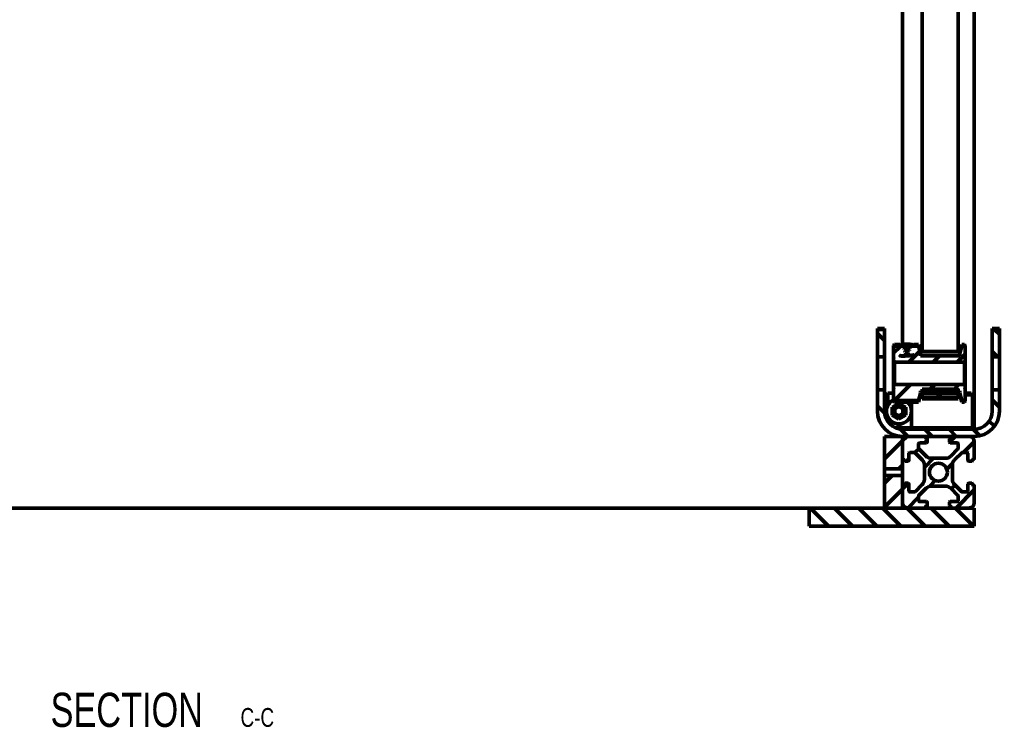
# Model space of a CAD drawing. Header units: millimetres. Extents: x -1615 to 4166, y 5 to 3174.
# Drawn here: x 1530.4 to 1712.5, y 1857 to 1988.6 of the extents above; entities that cross this region are included whole.
import ezdxf

# ---------------------------------------------------------------- set-up
doc = ezdxf.new("R2010")
doc.units = ezdxf.units.MM
doc.header["$LTSCALE"] = 0.25
doc.layers.get('0').update_dxf_attribs({"lineweight": 50})
doc.layers.add('Net dam', color=7, linetype='Continuous', lineweight=50)
doc.styles.add('SLDTEXTSTYLE1', font='TXT', dxfattribs={"width": 0.75})
pattern_1 = [(45, (1194.741, 1787.6924), (-2.245064, 2.245064), [])]
pattern_2 = [(135, (1194.741, 1787.6924), (-2.245064, -2.245064), [])]

# ---------------------------------------------------------------- blocks, each defined once
blk = doc.blocks.new('SW_NOTE_12')
at = {"color": 0, "linetype": 'Continuous', "lineweight": 0, "attachment_point": 2, "style": 'SLDTEXTSTYLE1'}
for s, insert, char_height in [('SECTION', (17.36, 8.19), 6.35), ('C-C', (41.61, 5.35), 3.5)]:
    blk.add_mtext(s, dxfattribs=dict(at, insert=insert, char_height=char_height))

msp = doc.modelspace()

# ---------------------------------------------------------------- hatches: boundary and pattern name
at = {"layer": 'Net dam'}
h = msp.add_hatch(dxfattribs=at)
h.set_pattern_fill('ANSI31', color=256, angle=90, style=0)
h.set_pattern_definition(pattern_2)
h.paths.add_polyline_path([(1689.798, 1925.896), (1691.131, 1925.896), (1691.131, 1930.983), (1689.798, 1930.983)], flags=0)
h = msp.add_hatch(dxfattribs=at)
h.set_pattern_fill('ANSI31', color=256, angle=90, style=0)
h.set_pattern_definition(pattern_2)
h.paths.add_polyline_path([(1712.465, 1930.983), (1711.131, 1930.983), (1711.131, 1925.896), (1712.465, 1925.896)], flags=0)
h = msp.add_hatch(dxfattribs=at)
h.set_pattern_fill('ANSI31', color=256, style=0)
h.set_pattern_definition(pattern_1)
edge = h.paths.add_edge_path(flags=0)
edge.add_line((1697.798, 1926.078), (1697.798, 1926.503))
edge.add_spline(control_points=[(1697.798, 1926.503), (1697.686, 1926.964), (1697.57, 1927.425), (1697.453, 1927.885)], knot_values=[0.0280909, 0.0280909, 0.0280909, 0.0280909, 0.0302089, 0.0302089, 0.0302089, 0.0302089], weights=[1, 1, 1, 1], degree=3, periodic=0)
edge.add_line((1697.453, 1927.885), (1696.133, 1927.885))
edge.add_spline(control_points=[(1696.133, 1927.885), (1696.064, 1927.846), (1695.993, 1927.81), (1695.92, 1927.778), (1695.77, 1927.711), (1695.611, 1927.659), (1695.448, 1927.64), (1695.297, 1927.622), (1695.141, 1927.633), (1694.994, 1927.668), (1694.901, 1927.69), (1694.809, 1927.72), (1694.721, 1927.757), (1694.633, 1927.794), (1694.547, 1927.838), (1694.464, 1927.885)], knot_values=[0.0000088, 0.0000088, 0.0000088, 0.0000088, 0.0003662, 0.0003662, 0.0003662, 0.0011103, 0.0011103, 0.0011103, 0.0017998, 0.0017998, 0.0017998, 0.0022292, 0.0022292, 0.0022292, 0.0026599, 0.0026599, 0.0026599, 0.0026599], weights=[1, 1, 1, 1, 1, 1, 1, 1, 1, 1, 1, 1, 1, 1, 1, 1], degree=3, periodic=0)
edge.add_line((1694.464, 1927.885), (1692.965, 1927.885))
edge.add_spline(control_points=[(1692.965, 1927.885), (1692.909, 1927.826), (1692.854, 1927.768), (1692.798, 1927.709)], knot_values=[0.0193817, 0.0193817, 0.0193817, 0.0193817, 0.0197451, 0.0197451, 0.0197451, 0.0197451], weights=[1, 1, 1, 1], degree=3, periodic=0)
edge.add_line((1692.798, 1927.709), (1692.798, 1925.705))
edge.add_line((1692.798, 1925.705), (1692.865, 1925.705))
edge.add_line((1692.865, 1925.705), (1692.865, 1925.628))
edge.add_line((1692.865, 1925.628), (1692.798, 1925.628))
edge.add_line((1692.798, 1925.628), (1692.798, 1925.11))
edge.add_spline(control_points=[(1692.798, 1925.11), (1692.828, 1925.073), (1692.858, 1925.035), (1692.888, 1924.998), (1692.914, 1924.965), (1692.939, 1924.933), (1692.965, 1924.9)], knot_values=[0.0105891, 0.0105891, 0.0105891, 0.0105891, 0.0108041, 0.0108041, 0.0108041, 0.0109898, 0.0109898, 0.0109898, 0.0109898], weights=[1, 1, 1, 1, 1, 1, 1], degree=3, periodic=0)
edge.add_line((1692.965, 1924.9), (1705.965, 1924.9))
edge.add_spline(control_points=[(1705.965, 1924.9), (1705.981, 1924.921), (1705.997, 1924.942), (1706.014, 1924.963), (1706.053, 1925.012), (1706.092, 1925.061), (1706.131, 1925.11)], knot_values=[0.0180029, 0.0180029, 0.0180029, 0.0180029, 0.0181209, 0.0181209, 0.0181209, 0.0184012, 0.0184012, 0.0184012, 0.0184012], weights=[1, 1, 1, 1, 1, 1, 1], degree=3, periodic=0)
edge.add_line((1706.131, 1925.11), (1706.131, 1925.628))
edge.add_line((1706.131, 1925.628), (1706.065, 1925.628))
edge.add_line((1706.065, 1925.628), (1706.065, 1925.705))
edge.add_line((1706.065, 1925.705), (1706.131, 1925.705))
edge.add_line((1706.131, 1925.705), (1706.131, 1927.709))
edge.add_spline(control_points=[(1706.131, 1927.709), (1706.076, 1927.768), (1706.02, 1927.826), (1705.965, 1927.885)], knot_values=[0.0379316, 0.0379316, 0.0379316, 0.0379316, 0.0382906, 0.0382906, 0.0382906, 0.0382906], weights=[1, 1, 1, 1], degree=3, periodic=0)
edge.add_line((1705.965, 1927.885), (1705.477, 1927.885))
edge.add_spline(control_points=[(1705.477, 1927.885), (1705.36, 1927.425), (1705.244, 1926.964), (1705.131, 1926.503)], knot_values=[0.0143061, 0.0143061, 0.0143061, 0.0143061, 0.0164419, 0.0164419, 0.0164419, 0.0164419], weights=[1, 1, 1, 1], degree=3, periodic=0)
edge.add_line((1705.131, 1926.503), (1705.131, 1926.078))
edge.add_line((1705.131, 1926.078), (1697.798, 1926.078))
h = msp.add_hatch(dxfattribs=at)
h.set_pattern_fill('ANSI31', color=256, style=0)
h.set_pattern_definition(pattern_1)
edge = h.paths.add_edge_path(flags=0)
edge.add_line((1692.965, 1917.752), (1697.453, 1917.752))
edge.add_spline(control_points=[(1697.453, 1917.752), (1697.57, 1918.212), (1697.686, 1918.673), (1697.798, 1919.134)], knot_values=[0.014805, 0.014805, 0.014805, 0.014805, 0.0169408, 0.0169408, 0.0169408, 0.0169408], weights=[1, 1, 1, 1], degree=3, periodic=0)
edge.add_line((1697.798, 1919.134), (1697.798, 1919.118))
edge.add_line((1697.798, 1919.118), (1705.131, 1919.118))
edge.add_line((1705.131, 1919.118), (1705.131, 1919.134))
edge.add_spline(control_points=[(1705.131, 1919.134), (1705.244, 1918.673), (1705.36, 1918.212), (1705.477, 1917.752)], knot_values=[0.0275935, 0.0275935, 0.0275935, 0.0275935, 0.0297122, 0.0297122, 0.0297122, 0.0297122], weights=[1, 1, 1, 1], degree=3, periodic=0)
edge.add_line((1705.477, 1917.752), (1705.965, 1917.752))
edge.add_spline(control_points=[(1705.965, 1917.752), (1706.02, 1917.811), (1706.076, 1917.869), (1706.131, 1917.928)], knot_values=[0.0193817, 0.0193817, 0.0193817, 0.0193817, 0.0197451, 0.0197451, 0.0197451, 0.0197451], weights=[1, 1, 1, 1], degree=3, periodic=0)
edge.add_line((1706.131, 1917.928), (1706.131, 1919.932))
edge.add_line((1706.131, 1919.932), (1706.065, 1919.932))
edge.add_line((1706.065, 1919.932), (1706.065, 1920.009))
edge.add_line((1706.065, 1920.009), (1706.131, 1920.009))
edge.add_line((1706.131, 1920.009), (1706.131, 1920.527))
edge.add_spline(control_points=[(1706.131, 1920.527), (1706.101, 1920.564), (1706.071, 1920.602), (1706.042, 1920.639), (1706.016, 1920.672), (1705.99, 1920.704), (1705.965, 1920.737)], knot_values=[0.0105891, 0.0105891, 0.0105891, 0.0105891, 0.0108041, 0.0108041, 0.0108041, 0.0109898, 0.0109898, 0.0109898, 0.0109898], weights=[1, 1, 1, 1, 1, 1, 1], degree=3, periodic=0)
edge.add_line((1705.965, 1920.737), (1692.965, 1920.737))
edge.add_spline(control_points=[(1692.965, 1920.737), (1692.949, 1920.716), (1692.932, 1920.695), (1692.916, 1920.674), (1692.877, 1920.625), (1692.838, 1920.576), (1692.798, 1920.527)], knot_values=[0.0180029, 0.0180029, 0.0180029, 0.0180029, 0.0181209, 0.0181209, 0.0181209, 0.0184012, 0.0184012, 0.0184012, 0.0184012], weights=[1, 1, 1, 1, 1, 1, 1], degree=3, periodic=0)
edge.add_line((1692.798, 1920.527), (1692.798, 1920.009))
edge.add_line((1692.798, 1920.009), (1692.865, 1920.009))
edge.add_line((1692.865, 1920.009), (1692.865, 1919.932))
edge.add_line((1692.865, 1919.932), (1692.798, 1919.932))
edge.add_line((1692.798, 1919.932), (1692.798, 1917.928))
edge.add_spline(control_points=[(1692.798, 1917.928), (1692.854, 1917.869), (1692.909, 1917.811), (1692.965, 1917.752)], knot_values=[0.0379316, 0.0379316, 0.0379316, 0.0379316, 0.0382906, 0.0382906, 0.0382906, 0.0382906], weights=[1, 1, 1, 1], degree=3, periodic=0)
h.paths.add_polyline_path([(1697.798, 1919.576), (1705.131, 1919.576), (1705.131, 1919.234), (1697.798, 1919.234)], flags=0)
h = msp.add_hatch(dxfattribs=at)
h.set_pattern_fill('ANSI31', color=256, angle=90, style=0)
h.set_pattern_definition(pattern_2)
edge = h.paths.add_edge_path(flags=0)
edge.add_line((1712.465, 1919.741), (1711.131, 1919.741))
edge.add_line((1711.131, 1919.741), (1711.131, 1915.768))
edge.add_arc((1707.798, 1915.768), 3.333, 270, 360, ccw=False)
edge.add_line((1707.798, 1912.435), (1694.465, 1912.435))
edge.add_arc((1694.465, 1915.768), 3.333, 180, 270, ccw=False)
edge.add_line((1691.131, 1915.768), (1691.131, 1919.741))
edge.add_line((1691.131, 1919.741), (1689.798, 1919.741))
edge.add_line((1689.798, 1919.741), (1689.798, 1915.768))
edge.add_arc((1694.465, 1915.768), 4.667, 180, 270)
edge.add_line((1694.465, 1911.102), (1707.798, 1911.102))
edge.add_arc((1707.798, 1915.768), 4.667, 270, 360)
edge.add_line((1712.465, 1915.768), (1712.465, 1919.741))
h = msp.add_hatch(dxfattribs=at)
h.set_pattern_fill('ANSI31', color=256, angle=90, style=0)
h.set_pattern_definition(pattern_2)
h.paths.add_polyline_path([(1704.798, 1918.38), (1704.798, 1919.846), (1698.131, 1919.846), (1698.131, 1918.38)], flags=0)
h = msp.add_hatch(dxfattribs=at)
h.set_pattern_fill('ANSI31', color=256, style=0)
h.set_pattern_definition(pattern_1)
h.paths.add_polyline_path([(1694.465, 1911.102), (1691.131, 1911.102), (1691.131, 1905.046), (1694.465, 1905.046)], flags=0)
h = msp.add_hatch(dxfattribs=at)
h.set_pattern_fill('ANSI31', color=256, style=0)
h.set_pattern_definition(pattern_1)
edge = h.paths.add_edge_path(flags=0)
edge.add_arc((1705.56, 1900.902), 0.133, 225, 270, ccw=False)
edge.add_line((1705.466, 1900.807), (1704.122, 1902.152))
edge.add_arc((1705.065, 1903.094), 1.333, 180, 225, ccw=False)
edge.add_line((1703.731, 1903.094), (1703.731, 1905.776))
edge.add_arc((1705.065, 1905.776), 1.333, 135, 180, ccw=False)
edge.add_line((1704.122, 1906.718), (1705.466, 1908.063))
edge.add_arc((1705.56, 1907.968), 0.133, 90, 135, ccw=False)
edge.add_line((1705.56, 1908.102), (1706.465, 1908.102))
edge.add_arc((1706.465, 1907.968), 0.133, 0, 90, ccw=False)
edge.add_line((1706.598, 1907.968), (1706.598, 1906.635))
edge.add_arc((1706.731, 1906.635), 0.133, 180, 270)
edge.add_line((1706.731, 1906.502), (1707.331, 1906.502))
edge.add_arc((1707.331, 1906.635), 0.133, 270, 360)
edge.add_line((1707.465, 1906.635), (1707.465, 1906.702))
edge.add_arc((1707.598, 1906.702), 0.133, 90, 180, ccw=False)
edge.add_line((1707.598, 1906.835), (1707.665, 1906.835))
edge.add_arc((1707.665, 1906.968), 0.133, 270, 360)
edge.add_line((1707.798, 1906.968), (1707.798, 1910.102))
edge.add_arc((1706.798, 1910.102), 1, 0, 90)
edge.add_line((1706.798, 1911.102), (1703.665, 1911.102))
edge.add_arc((1703.665, 1910.968), 0.133, 90, 180)
edge.add_line((1703.531, 1910.968), (1703.531, 1910.902))
edge.add_arc((1703.398, 1910.902), 0.133, 270, 360, ccw=False)
edge.add_line((1703.398, 1910.768), (1703.331, 1910.768))
edge.add_arc((1703.331, 1910.635), 0.133, 90, 180)
edge.add_line((1703.198, 1910.635), (1703.198, 1910.035))
edge.add_arc((1703.331, 1910.035), 0.133, 180, 270)
edge.add_line((1703.331, 1909.902), (1704.665, 1909.902))
edge.add_arc((1704.665, 1909.768), 0.133, 0, 90, ccw=False)
edge.add_line((1704.798, 1909.768), (1704.798, 1908.864))
edge.add_arc((1704.665, 1908.864), 0.133, 315, 360, ccw=False)
edge.add_line((1704.759, 1908.77), (1703.415, 1907.426))
edge.add_arc((1702.472, 1908.368), 1.333, 270, 315, ccw=False)
edge.add_line((1702.472, 1907.035), (1699.791, 1907.035))
edge.add_arc((1699.791, 1908.368), 1.333, 225, 270, ccw=False)
edge.add_line((1698.848, 1907.426), (1697.504, 1908.77))
edge.add_arc((1697.598, 1908.864), 0.133, 180, 225, ccw=False)
edge.add_line((1697.465, 1908.864), (1697.465, 1909.768))
edge.add_arc((1697.598, 1909.768), 0.133, 90, 180, ccw=False)
edge.add_line((1697.598, 1909.902), (1698.931, 1909.902))
edge.add_arc((1698.931, 1910.035), 0.133, 270, 360)
edge.add_line((1699.065, 1910.035), (1699.065, 1910.635))
edge.add_arc((1698.931, 1910.635), 0.133, 360, 450)
edge.add_line((1698.931, 1910.768), (1698.865, 1910.768))
edge.add_arc((1698.865, 1910.902), 0.133, 180, 270, ccw=False)
edge.add_line((1698.731, 1910.902), (1698.731, 1910.968))
edge.add_arc((1698.598, 1910.968), 0.133, 360, 450)
edge.add_line((1698.598, 1911.102), (1695.465, 1911.102))
edge.add_arc((1695.465, 1910.102), 1, 90, 180)
edge.add_line((1694.465, 1910.102), (1694.465, 1906.968))
edge.add_arc((1694.598, 1906.968), 0.133, 180, 270)
edge.add_line((1694.598, 1906.835), (1694.665, 1906.835))
edge.add_arc((1694.665, 1906.702), 0.133, 0, 90, ccw=False)
edge.add_line((1694.798, 1906.702), (1694.798, 1906.635))
edge.add_arc((1694.931, 1906.635), 0.133, 180, 270)
edge.add_line((1694.931, 1906.502), (1695.531, 1906.502))
edge.add_arc((1695.531, 1906.635), 0.133, 270, 360)
edge.add_line((1695.665, 1906.635), (1695.665, 1907.968))
edge.add_arc((1695.798, 1907.968), 0.133, 90, 180, ccw=False)
edge.add_line((1695.798, 1908.102), (1696.702, 1908.102))
edge.add_arc((1696.702, 1907.968), 0.133, 45, 90, ccw=False)
edge.add_line((1696.797, 1908.063), (1698.141, 1906.718))
edge.add_arc((1697.198, 1905.776), 1.333, 0, 45, ccw=False)
edge.add_line((1698.531, 1905.776), (1698.531, 1903.094))
edge.add_arc((1697.198, 1903.094), 1.333, 315, 360, ccw=False)
edge.add_line((1698.141, 1902.152), (1696.797, 1900.807))
edge.add_arc((1696.702, 1900.902), 0.133, 270, 315, ccw=False)
edge.add_line((1696.702, 1900.768), (1695.798, 1900.768))
edge.add_arc((1695.798, 1900.902), 0.133, 180, 270, ccw=False)
edge.add_line((1695.665, 1900.902), (1695.665, 1902.235))
edge.add_arc((1695.531, 1902.235), 0.133, 360, 450)
edge.add_line((1695.531, 1902.368), (1694.931, 1902.368))
edge.add_arc((1694.931, 1902.235), 0.133, 90, 180)
edge.add_line((1694.798, 1902.235), (1694.798, 1902.168))
edge.add_arc((1694.665, 1902.168), 0.133, 270, 360, ccw=False)
edge.add_line((1694.665, 1902.035), (1694.598, 1902.035))
edge.add_arc((1694.598, 1901.902), 0.133, 90, 180)
edge.add_line((1694.465, 1901.902), (1694.465, 1898.768))
edge.add_arc((1695.465, 1898.768), 1, 180, 270)
edge.add_line((1695.465, 1897.768), (1698.598, 1897.768))
edge.add_arc((1698.598, 1897.902), 0.133, 270, 360)
edge.add_line((1698.731, 1897.902), (1698.731, 1897.968))
edge.add_arc((1698.865, 1897.968), 0.133, 90, 180, ccw=False)
edge.add_line((1698.865, 1898.102), (1698.931, 1898.102))
edge.add_arc((1698.931, 1898.235), 0.133, 270, 360)
edge.add_line((1699.065, 1898.235), (1699.065, 1898.835))
edge.add_arc((1698.931, 1898.835), 0.133, 360, 450)
edge.add_line((1698.931, 1898.968), (1697.598, 1898.968))
edge.add_arc((1697.598, 1899.102), 0.133, 180, 270, ccw=False)
edge.add_line((1697.465, 1899.102), (1697.465, 1900.006))
edge.add_arc((1697.598, 1900.006), 0.133, 135, 180, ccw=False)
edge.add_line((1697.504, 1900.1), (1698.848, 1901.445))
edge.add_arc((1699.791, 1900.502), 1.333, 90, 135, ccw=False)
edge.add_line((1699.791, 1901.835), (1702.472, 1901.835))
edge.add_arc((1702.472, 1900.502), 1.333, 45, 90, ccw=False)
edge.add_line((1703.415, 1901.445), (1704.759, 1900.1))
edge.add_arc((1704.665, 1900.006), 0.133, 0, 45, ccw=False)
edge.add_line((1704.798, 1900.006), (1704.798, 1899.102))
edge.add_arc((1704.665, 1899.102), 0.133, 270, 360, ccw=False)
edge.add_line((1704.665, 1898.968), (1703.331, 1898.968))
edge.add_arc((1703.331, 1898.835), 0.133, 90, 180)
edge.add_line((1703.198, 1898.835), (1703.198, 1898.235))
edge.add_arc((1703.331, 1898.235), 0.133, 180, 270)
edge.add_line((1703.331, 1898.102), (1703.398, 1898.102))
edge.add_arc((1703.398, 1897.968), 0.133, 0, 90, ccw=False)
edge.add_line((1703.531, 1897.968), (1703.531, 1897.902))
edge.add_arc((1703.665, 1897.902), 0.133, 180, 270)
edge.add_line((1703.665, 1897.768), (1706.798, 1897.768))
edge.add_arc((1706.798, 1898.768), 1, 270, 360)
edge.add_line((1707.798, 1898.768), (1707.798, 1901.902))
edge.add_arc((1707.665, 1901.902), 0.133, 0, 90)
edge.add_line((1707.665, 1902.035), (1707.598, 1902.035))
edge.add_arc((1707.598, 1902.168), 0.133, 180, 270, ccw=False)
edge.add_line((1707.465, 1902.168), (1707.465, 1902.235))
edge.add_arc((1707.331, 1902.235), 0.133, 360, 450)
edge.add_line((1707.331, 1902.368), (1706.731, 1902.368))
edge.add_arc((1706.731, 1902.235), 0.133, 90, 180)
edge.add_line((1706.598, 1902.235), (1706.598, 1900.902))
edge.add_arc((1706.465, 1900.902), 0.133, 270, 360, ccw=False)
edge.add_line((1706.465, 1900.768), (1705.56, 1900.768))
edge = h.paths.add_edge_path(flags=0)
edge.add_arc((1701.131, 1904.435), 1.667, 0, 360)
h = msp.add_hatch(dxfattribs=at)
h.set_pattern_fill('ANSI31', color=256, style=0)
h.set_pattern_definition(pattern_1)
h.paths.add_polyline_path([(1691.131, 1897.768), (1694.465, 1897.768), (1694.465, 1903.824), (1691.131, 1903.824)], flags=0)
h = msp.add_hatch(dxfattribs=at)
h.set_pattern_fill('ANSI31', color=256, angle=90, style=0)
h.set_pattern_definition(pattern_2)
h.paths.add_polyline_path([(1677.144, 1894.435), (1707.798, 1894.435), (1707.798, 1897.768), (1677.144, 1897.768)], flags=0)

# ---------------------------------------------------------------- linework, layer by layer
for p, q in [((1698.131, 2138.367), (1698.131, 1926.892)), ((1704.798, 2138.367), (1704.798, 1926.892)), ((1694.465, 2063.088), (1694.465, 1928.191)), ((1707.798, 2063.088), (1707.798, 1912.435)), ((1691.131, 1931.152), (1689.798, 1931.152)), ((1689.798, 1930.983), (1689.798, 1931.152)), ((1691.131, 1930.983), (1689.798, 1930.983)), ((1689.798, 1925.896), (1689.798, 1930.983)), ((1691.131, 1930.983), (1691.131, 1931.152)), ((1691.131, 1925.896), (1691.131, 1930.983)), ((1712.465, 1931.152), (1711.131, 1931.152)), ((1711.131, 1930.983), (1711.131, 1931.152)), ((1711.131, 1930.983), (1711.131, 1925.896)), ((1712.465, 1930.983), (1711.131, 1930.983)), ((1712.465, 1930.983), (1712.465, 1931.152)), ((1712.465, 1930.983), (1712.465, 1925.896)), ((1692.965, 1928.152), (1692.798, 1927.985)), ((1692.798, 1927.985), (1692.798, 1927.709)), ((1692.965, 1927.885), (1692.798, 1927.709)), ((1692.798, 1927.709), (1692.798, 1925.705)), ((1693.962, 1928.152), (1692.965, 1928.152)), ((1692.965, 1928.152), (1692.965, 1927.885)), ((1694.464, 1927.885), (1692.965, 1927.885)), ((1694.241, 1928.131), (1694.128, 1928.141)), ((1694.292, 1928.154), (1694.233, 1928.127)), ((1694.279, 1928.153), (1694.238, 1928.129)), ((1694.631, 1928.17), (1694.631, 1928.096)), ((1694.997, 1928.231), (1694.751, 1928.217)), ((1695.298, 1928.207), (1695.298, 1928.059)), ((1697.453, 1927.885), (1696.133, 1927.885)), ((1696.285, 1927.925), (1696.431, 1928.008)), ((1696.563, 1928.149), (1696.347, 1928.13)), ((1696.445, 1928.084), (1696.355, 1928.147)), ((1696.43, 1927.885), (1696.362, 1927.924)), ((1696.442, 1928.079), (1696.471, 1928.038)), ((1697.453, 1928.152), (1696.628, 1928.152)), ((1697.798, 1926.863), (1697.453, 1928.152)), ((1697.453, 1927.885), (1697.453, 1928.152)), ((1697.798, 1926.503), (1697.453, 1927.885)), ((1705.477, 1928.152), (1705.131, 1926.863)), ((1705.477, 1927.885), (1705.131, 1926.503)), ((1705.965, 1928.152), (1705.477, 1928.152)), ((1705.477, 1927.885), (1705.477, 1928.152)), ((1705.965, 1927.885), (1705.477, 1927.885)), ((1706.131, 1927.985), (1705.965, 1928.152)), ((1705.965, 1928.152), (1705.965, 1927.885)), ((1706.131, 1927.709), (1705.965, 1927.885)), ((1706.131, 1927.985), (1706.131, 1927.709)), ((1706.131, 1925.705), (1706.131, 1927.709)), ((1689.798, 1925.896), (1691.131, 1925.896)), ((1689.798, 1925.896), (1689.798, 1919.741)), ((1691.131, 1925.896), (1691.131, 1919.741)), ((1695.607, 1926.59), (1695.003, 1926.557)), ((1695.028, 1926.5), (1695.582, 1926.53)), ((1705.131, 1926.892), (1697.798, 1926.892)), ((1697.798, 1926.798), (1697.798, 1926.863)), ((1705.131, 1926.799), (1697.798, 1926.799)), ((1697.798, 1926.726), (1697.798, 1926.675)), ((1697.798, 1926.503), (1697.798, 1926.675)), ((1697.798, 1926.078), (1697.798, 1926.503)), ((1697.798, 1926.078), (1705.131, 1926.078)), ((1705.131, 1926.863), (1705.131, 1926.781)), ((1705.131, 1926.726), (1705.131, 1926.796)), ((1705.131, 1926.503), (1705.131, 1926.675)), ((1705.131, 1926.503), (1705.131, 1926.078)), ((1711.131, 1925.896), (1712.465, 1925.896)), ((1711.131, 1925.896), (1711.131, 1919.741)), ((1712.465, 1925.896), (1712.465, 1919.741)), ((1692.865, 1925.705), (1692.798, 1925.705)), ((1692.798, 1925.628), (1692.798, 1925.705)), ((1692.865, 1925.628), (1692.798, 1925.628)), ((1692.798, 1925.628), (1692.798, 1925.11)), ((1692.798, 1920.51), (1692.798, 1925.11)), ((1692.865, 1925.705), (1692.865, 1925.628)), ((1692.965, 1920.737), (1692.965, 1924.9)), ((1705.965, 1924.9), (1692.965, 1924.9)), ((1705.965, 1924.9), (1705.965, 1920.737)), ((1706.131, 1925.705), (1706.065, 1925.705)), ((1706.065, 1925.628), (1706.065, 1925.705)), ((1706.131, 1925.628), (1706.065, 1925.628)), ((1706.131, 1925.705), (1706.131, 1925.628)), ((1706.131, 1925.11), (1706.131, 1925.628)), ((1706.131, 1925.11), (1706.131, 1920.508)), ((1692.798, 1920.527), (1692.798, 1920.009)), ((1692.965, 1920.737), (1705.965, 1920.737)), ((1706.131, 1920.009), (1706.131, 1920.527)), ((1691.131, 1919.741), (1689.798, 1919.741)), ((1689.798, 1915.768), (1689.798, 1919.741)), ((1691.131, 1915.768), (1691.131, 1919.741)), ((1691.731, 1919.102), (1691.465, 1918.835)), ((1691.465, 1914.315), (1691.465, 1918.835)), ((1691.731, 1919.102), (1691.731, 1916.852)), ((1692.798, 1919.102), (1691.731, 1919.102)), ((1692.798, 1920.009), (1692.865, 1920.009)), ((1692.798, 1919.932), (1692.798, 1920.009)), ((1692.798, 1919.932), (1692.865, 1919.932)), ((1692.798, 1919.932), (1692.798, 1917.928)), ((1692.865, 1920.009), (1692.865, 1919.932)), ((1697.453, 1917.752), (1697.798, 1919.134)), ((1697.453, 1917.485), (1697.798, 1918.774)), ((1697.798, 1919.234), (1697.798, 1919.576)), ((1705.131, 1919.576), (1697.798, 1919.576)), ((1697.798, 1919.234), (1705.131, 1919.234)), ((1697.798, 1919.118), (1697.798, 1919.134)), ((1697.798, 1919.118), (1705.131, 1919.118)), ((1697.798, 1919.118), (1697.798, 1919.081)), ((1697.798, 1919.081), (1697.798, 1918.978)), ((1697.798, 1918.8), (1697.798, 1918.983)), ((1697.798, 1918.978), (1697.798, 1918.972)), ((1697.798, 1918.972), (1698.131, 1918.972)), ((1697.798, 1918.745), (1698.131, 1918.745)), ((1697.798, 1918.745), (1697.798, 1918.745)), ((1704.798, 1919.846), (1698.131, 1919.846)), ((1698.131, 1919.846), (1698.131, 1918.38)), ((1704.798, 1918.38), (1704.798, 1919.846)), ((1704.798, 1918.972), (1705.131, 1918.972)), ((1704.798, 1918.745), (1705.131, 1918.745)), ((1705.131, 1919.576), (1705.131, 1919.234)), ((1705.131, 1919.134), (1705.477, 1917.752)), ((1705.131, 1919.118), (1705.131, 1919.134)), ((1705.131, 1919.081), (1705.131, 1919.118)), ((1705.131, 1918.978), (1705.131, 1919.081)), ((1705.131, 1918.983), (1705.131, 1918.8)), ((1705.131, 1918.972), (1705.131, 1918.978)), ((1705.131, 1918.774), (1705.477, 1917.485)), ((1705.131, 1918.745), (1705.131, 1918.762)), ((1706.065, 1920.009), (1706.131, 1920.009)), ((1706.065, 1919.932), (1706.065, 1920.009)), ((1706.065, 1919.932), (1706.131, 1919.932)), ((1706.131, 1920.009), (1706.131, 1919.932)), ((1706.131, 1917.928), (1706.131, 1919.932)), ((1706.131, 1919.102), (1707.051, 1919.102)), ((1707.305, 1918.835), (1706.131, 1918.835)), ((1707.051, 1919.102), (1707.198, 1919.102)), ((1707.198, 1919.102), (1707.465, 1918.835)), ((1707.465, 1918.835), (1707.305, 1918.835)), ((1707.465, 1918.835), (1707.465, 1912.702)), ((1712.465, 1919.741), (1711.131, 1919.741)), ((1711.131, 1919.741), (1711.131, 1915.768)), ((1712.465, 1919.741), (1712.465, 1915.768)), ((1692.538, 1916.496), (1693.798, 1917.223)), ((1692.798, 1917.928), (1692.798, 1917.652)), ((1692.798, 1917.928), (1692.965, 1917.752)), ((1692.798, 1917.652), (1692.965, 1917.485)), ((1693.798, 1916.923), (1692.798, 1916.346)), ((1692.965, 1917.752), (1692.965, 1917.485)), ((1692.965, 1917.752), (1697.453, 1917.752)), ((1692.965, 1917.485), (1697.453, 1917.485)), ((1693.798, 1917.223), (1695.058, 1916.496)), ((1693.798, 1917.223), (1693.798, 1916.923)), ((1694.798, 1916.346), (1693.798, 1916.923)), ((1693.798, 1916.623), (1693.798, 1916.923)), ((1696.131, 1917.485), (1696.131, 1912.702)), ((1697.453, 1917.485), (1697.453, 1917.752)), ((1698.131, 1918.077), (1698.131, 1918.38)), ((1698.131, 1918.38), (1704.798, 1918.38)), ((1698.131, 1918.077), (1704.798, 1918.077)), ((1704.798, 1918.077), (1704.798, 1918.38)), ((1705.477, 1917.485), (1705.477, 1917.752)), ((1705.477, 1917.752), (1705.965, 1917.752)), ((1705.477, 1917.485), (1705.965, 1917.485)), ((1705.965, 1917.752), (1706.131, 1917.928)), ((1705.965, 1917.752), (1705.965, 1917.485)), ((1705.965, 1917.485), (1706.131, 1917.652)), ((1706.131, 1917.928), (1706.131, 1917.652)), ((1692.538, 1915.041), (1692.538, 1916.496)), ((1692.538, 1916.496), (1692.798, 1916.346)), ((1692.798, 1915.191), (1692.538, 1915.041)), ((1693.798, 1914.313), (1692.538, 1915.041)), ((1692.798, 1916.346), (1692.798, 1915.191)), ((1692.798, 1916.346), (1693.058, 1916.196)), ((1692.798, 1915.191), (1693.058, 1915.341)), ((1692.798, 1915.191), (1693.798, 1914.614)), ((1693.798, 1916.623), (1693.058, 1916.196)), ((1693.058, 1916.196), (1693.058, 1915.341)), ((1693.058, 1915.341), (1693.798, 1914.914)), ((1694.538, 1916.196), (1693.798, 1916.623)), ((1693.798, 1914.914), (1694.538, 1915.341)), ((1693.798, 1914.614), (1694.798, 1915.191)), ((1695.058, 1915.041), (1693.798, 1914.313)), ((1693.798, 1914.614), (1693.798, 1914.914)), ((1694.538, 1916.196), (1694.798, 1916.346)), ((1694.538, 1915.341), (1694.538, 1916.196)), ((1694.538, 1915.341), (1694.798, 1915.191)), ((1695.058, 1916.496), (1694.798, 1916.346)), ((1694.798, 1915.191), (1694.798, 1916.346)), ((1694.798, 1915.191), (1695.058, 1915.041)), ((1695.058, 1916.496), (1695.058, 1915.041)), ((1691.731, 1914.685), (1691.731, 1913.861)), ((1693.644, 1912.702), (1693.644, 1913.44)), ((1693.798, 1914.614), (1693.798, 1914.313)), ((1693.798, 1912.502), (1693.798, 1913.435)), ((1693.952, 1912.702), (1693.952, 1913.44)), ((1693.158, 1912.702), (1693.644, 1912.702)), ((1693.644, 1912.702), (1693.754, 1912.512)), ((1693.833, 1912.495), (1693.952, 1912.702)), ((1693.952, 1912.702), (1696.131, 1912.702)), ((1707.798, 1912.435), (1694.465, 1912.435)), ((1696.131, 1912.702), (1697.958, 1912.702)), ((1696.326, 1912.435), (1696.131, 1912.702)), ((1697.958, 1912.702), (1704.305, 1912.702)), ((1704.305, 1912.702), (1707.305, 1912.702)), ((1707.198, 1912.435), (1707.465, 1912.702)), ((1707.305, 1912.702), (1707.465, 1912.702)), ((1691.131, 1911.102), (1694.465, 1911.102)), ((1691.131, 1905.046), (1691.131, 1911.102)), ((1693.798, 1911.15), (1693.798, 1911.102)), ((1707.798, 1911.102), (1694.465, 1911.102)), ((1694.465, 1905.046), (1694.465, 1911.102)), ((1694.465, 1906.968), (1694.465, 1910.102)), ((1695.465, 1911.102), (1698.598, 1911.102)), ((1697.465, 1909.768), (1697.465, 1908.864)), ((1698.931, 1909.902), (1697.598, 1909.902)), ((1698.731, 1910.968), (1698.731, 1910.902)), ((1698.865, 1910.768), (1698.931, 1910.768)), ((1699.065, 1910.635), (1699.065, 1910.035)), ((1703.198, 1910.035), (1703.198, 1910.635)), ((1703.331, 1910.768), (1703.398, 1910.768)), ((1704.665, 1909.902), (1703.331, 1909.902)), ((1703.531, 1910.902), (1703.531, 1910.968)), ((1703.665, 1911.102), (1706.798, 1911.102)), ((1704.798, 1908.864), (1704.798, 1909.768)), ((1707.798, 1910.102), (1707.798, 1906.968)), ((1695.665, 1907.968), (1695.665, 1906.635)), ((1696.702, 1908.102), (1695.798, 1908.102)), ((1698.141, 1906.718), (1696.797, 1908.063)), ((1697.504, 1908.77), (1698.848, 1907.426)), ((1703.415, 1907.426), (1704.759, 1908.77)), ((1705.466, 1908.063), (1704.122, 1906.718)), ((1706.465, 1908.102), (1705.56, 1908.102)), ((1706.598, 1906.635), (1706.598, 1907.968)), ((1694.665, 1906.835), (1694.598, 1906.835)), ((1694.798, 1906.635), (1694.798, 1906.702)), ((1695.531, 1906.502), (1694.931, 1906.502)), ((1699.791, 1907.035), (1702.472, 1907.035)), ((1707.331, 1906.502), (1706.731, 1906.502)), ((1707.465, 1906.702), (1707.465, 1906.635)), ((1707.665, 1906.835), (1707.598, 1906.835)), ((1691.131, 1905.046), (1694.465, 1905.046)), ((1691.131, 1903.824), (1691.131, 1905.046)), ((1694.465, 1903.824), (1694.465, 1905.046)), ((1698.531, 1903.094), (1698.531, 1905.776)), ((1703.731, 1905.776), (1703.731, 1903.094)), ((1694.465, 1903.824), (1691.131, 1903.824)), ((1691.131, 1897.768), (1691.131, 1903.824)), ((1694.465, 1897.768), (1694.465, 1903.824)), ((1694.798, 1902.168), (1694.798, 1902.235)), ((1694.931, 1902.368), (1695.531, 1902.368)), ((1695.665, 1902.235), (1695.665, 1900.902)), ((1706.598, 1900.902), (1706.598, 1902.235)), ((1706.731, 1902.368), (1707.331, 1902.368)), ((1707.465, 1902.235), (1707.465, 1902.168)), ((1694.465, 1898.768), (1694.465, 1901.902)), ((1694.598, 1902.035), (1694.665, 1902.035)), ((1695.798, 1900.768), (1696.702, 1900.768)), ((1696.797, 1900.807), (1698.141, 1902.152)), ((1698.848, 1901.445), (1697.504, 1900.1)), ((1702.472, 1901.835), (1699.791, 1901.835)), ((1704.759, 1900.1), (1703.415, 1901.445)), ((1704.122, 1902.152), (1705.466, 1900.807)), ((1705.56, 1900.768), (1706.465, 1900.768)), ((1707.598, 1902.035), (1707.665, 1902.035)), ((1707.798, 1901.902), (1707.798, 1898.768)), ((1697.465, 1900.006), (1697.465, 1899.102)), ((1697.598, 1898.968), (1698.931, 1898.968)), ((1699.065, 1898.835), (1699.065, 1898.235)), ((1703.198, 1898.235), (1703.198, 1898.835)), ((1703.331, 1898.968), (1704.665, 1898.968)), ((1704.798, 1899.102), (1704.798, 1900.006)), ((1677.144, 1897.768), (1434.452, 1897.768)), ((1707.798, 1897.768), (1677.144, 1897.768)), ((1677.144, 1897.768), (1677.144, 1894.435)), ((1694.465, 1897.768), (1691.131, 1897.768)), ((1698.598, 1897.768), (1695.465, 1897.768)), ((1698.731, 1897.968), (1698.731, 1897.902)), ((1698.931, 1898.102), (1698.865, 1898.102)), ((1703.398, 1898.102), (1703.331, 1898.102)), ((1703.531, 1897.902), (1703.531, 1897.968)), ((1706.798, 1897.768), (1703.665, 1897.768)), ((1707.798, 1894.435), (1707.798, 1897.768)), ((1707.798, 1894.435), (1677.144, 1894.435))]:
    msp.add_line(p, q, dxfattribs=at)
at = {"layer": 'Net dam', "flags": 128}
for points in [[(1694.997, 1928.231), (1695.431, 1928.235), (1695.844, 1928.221), (1696.165, 1928.193), (1696.341, 1928.154), (1696.343, 1928.112), (1696.17, 1928.074), (1695.851, 1928.045), (1695.44, 1928.031), (1695.005, 1928.035), (1694.619, 1928.054), (1694.346, 1928.087), (1694.233, 1928.127)], [(1694.631, 1928.096), (1694.587, 1928.105), (1694.555, 1928.114), (1694.535, 1928.123), (1694.528, 1928.133), (1694.535, 1928.143), (1694.555, 1928.152), (1694.587, 1928.161), (1694.631, 1928.17)], [(1695.965, 1928.17), (1696.009, 1928.161), (1696.042, 1928.152), (1696.061, 1928.143), (1696.068, 1928.133), (1696.061, 1928.123), (1696.042, 1928.114), (1696.009, 1928.105), (1695.965, 1928.096)], [(1693.969, 1926.117), (1694.031, 1926.102), (1694.24, 1926.087), (1694.568, 1926.083), (1694.979, 1926.092), (1695.426, 1926.113), (1695.859, 1926.149), (1696.228, 1926.199), (1696.492, 1926.258), (1696.621, 1926.324), (1696.631, 1926.35), (1696.631, 1926.35)]]:
    msp.add_lwpolyline(points, dxfattribs=at)
at = {"layer": 'Net dam'}
msp.add_circle((1701.131, 1904.435), 1.667, dxfattribs=at)
for centre, radius, start, end in [((1694.621, 1927.07), 1.133, 93.80447, 106.88448), ((1695.226, 1923.471), 4.736, 89.12946, 97.21342), ((1695.226, 1932.795), 4.736, 262.78658, 270.87054), ((1695.37, 1923.471), 4.736, 82.78658, 90.87054), ((1695.37, 1932.795), 4.736, 269.12946, 277.21342), ((1693.798, 1915.768), 2.333, 115.37693, 180), ((1693.798, 1915.768), 2.333, 180, 47.37297), ((1694.465, 1915.768), 4.667, 180, 270), ((1694.465, 1915.768), 3.333, 180, 270), ((1707.798, 1915.768), 4.667, 270, 0), ((1707.798, 1915.768), 3.333, 270, 0), ((1695.465, 1910.102), 1, 90, 180), ((1697.598, 1909.768), 0.133, 90, 180), ((1698.598, 1910.968), 0.133, 360, 90), ((1698.865, 1910.902), 0.133, 180, 270), ((1698.931, 1910.635), 0.133, 360, 90), ((1698.931, 1910.035), 0.133, 270, 360), ((1703.331, 1910.635), 0.133, 90, 180), ((1703.331, 1910.035), 0.133, 180, 270), ((1703.398, 1910.902), 0.133, 270, 360), ((1703.665, 1910.968), 0.133, 90, 180), ((1704.665, 1909.768), 0.133, 0, 90), ((1706.798, 1910.102), 1, 0, 90), ((1695.798, 1907.968), 0.133, 90, 180), ((1696.702, 1907.968), 0.133, 45, 90), ((1697.598, 1908.864), 0.133, 180, 225), ((1704.665, 1908.864), 0.133, 315, 360), ((1705.56, 1907.968), 0.133, 90, 135), ((1706.465, 1907.968), 0.133, 0, 90), ((1694.598, 1906.968), 0.133, 180, 270), ((1694.665, 1906.702), 0.133, 0, 90), ((1694.931, 1906.635), 0.133, 180, 270), ((1695.531, 1906.635), 0.133, 270, 360), ((1697.198, 1905.776), 1.333, 0, 45), ((1699.791, 1908.368), 1.333, 225, 270), ((1702.472, 1908.368), 1.333, 270, 315), ((1705.065, 1905.776), 1.333, 135, 180), ((1706.731, 1906.635), 0.133, 180, 270), ((1707.331, 1906.635), 0.133, 270, 360), ((1707.598, 1906.702), 0.133, 90, 180), ((1707.665, 1906.968), 0.133, 270, 360), ((1694.665, 1902.168), 0.133, 270, 360), ((1694.931, 1902.235), 0.133, 90, 180), ((1695.531, 1902.235), 0.133, 360, 90), ((1697.198, 1903.094), 1.333, 315, 360), ((1705.065, 1903.094), 1.333, 180, 225), ((1706.731, 1902.235), 0.133, 90, 180), ((1707.331, 1902.235), 0.133, 360, 90), ((1707.598, 1902.168), 0.133, 180, 270), ((1694.598, 1901.902), 0.133, 90, 180), ((1695.798, 1900.902), 0.133, 180, 270), ((1696.702, 1900.902), 0.133, 270, 315), ((1699.791, 1900.502), 1.333, 90, 135), ((1702.472, 1900.502), 1.333, 45, 90), ((1705.56, 1900.902), 0.133, 225, 270), ((1706.465, 1900.902), 0.133, 270, 360), ((1707.665, 1901.902), 0.133, 0, 90), ((1695.465, 1898.768), 1, 180, 270), ((1697.598, 1900.006), 0.133, 135, 180), ((1697.598, 1899.102), 0.133, 180, 270), ((1698.931, 1898.835), 0.133, 360, 90), ((1703.331, 1898.835), 0.133, 90, 180), ((1704.665, 1899.102), 0.133, 270, 360), ((1704.665, 1900.006), 0.133, 0, 45), ((1706.798, 1898.768), 1, 270, 360), ((1698.598, 1897.902), 0.133, 270, 360), ((1698.865, 1897.968), 0.133, 90, 180), ((1698.931, 1898.235), 0.133, 270, 360), ((1703.331, 1898.235), 0.133, 180, 270), ((1703.398, 1897.968), 0.133, 0, 90), ((1703.665, 1897.902), 0.133, 180, 270)]:
    msp.add_arc(centre, radius, start, end, dxfattribs=at)
for start_param, end_param in [(5.8527072, 5.862791), (5.9409895, 5.9535757), (6.0596412, 6.0790283), (0.2144896, 0.2339319), (0.3403021, 0.3529248), (0.4313519, 0.4414655)]:
    msp.add_ellipse((1695.298, 1940.105), major_axis=(0, -13.893), ratio=0.0959706, start_param=start_param, end_param=end_param, dxfattribs=at)
for points, knots in [([(1693.962, 1928.149), (1693.946, 1928.15), (1693.863, 1928.155), (1693.858, 1928.14), (1693.854, 1928.127)], [0, 0, 0, 0, 0.1916637, 1, 1, 1, 1]), ([(1693.884, 1928.102), (1693.895, 1928.09), (1693.923, 1928.06), (1694.119, 1927.974), (1694.351, 1927.914), (1694.464, 1927.885)], [0, 0, 0, 0, 0.2258476, 0.6226722, 1, 1, 1, 1]), ([(1694.233, 1928.127), (1694.201, 1928.111), (1694.153, 1928.087), (1694.127, 1928.067), (1694.119, 1928.06)], [0, 0, 0, 0, 0.6675569, 1, 1, 1, 1]), ([(1696.133, 1927.885), (1696.063, 1927.848), (1695.848, 1927.735), (1695.464, 1927.611), (1695.045, 1927.641), (1694.718, 1927.75), (1694.548, 1927.84), (1694.464, 1927.885)], [0, 0, 0, 0, 0.13538237, 0.415105, 0.67372608, 0.83652398, 1, 1, 1, 1]), ([(1694.765, 1927.865), (1694.718, 1927.865), (1694.617, 1927.865), (1694.536, 1927.869), (1694.492, 1927.871)], [0, 0, 0, 0, 0.46628706, 1, 1, 1, 1]), ([(1695.298, 1928.207), (1695.176, 1928.162), (1694.952, 1928.08), (1694.731, 1928.142), (1694.631, 1928.17)], [0, 0, 0, 0, 0.5482535, 1, 1, 1, 1]), ([(1695.721, 1927.896), (1695.593, 1927.922), (1695.274, 1927.987), (1694.955, 1927.91), (1694.765, 1927.865)], [0, 0, 0, 0, 0.4031754, 1, 1, 1, 1]), ([(1694.765, 1927.865), (1694.997, 1927.841), (1695.319, 1927.807), (1695.633, 1927.876), (1695.721, 1927.896)], [0, 0, 0, 0, 0.719141, 1, 1, 1, 1]), ([(1696.093, 1927.865), (1696.041, 1927.853), (1695.915, 1927.824), (1695.631, 1927.787), (1695.294, 1927.758), (1694.995, 1927.742), (1694.841, 1927.738), (1694.786, 1927.736)], [0, 0, 0, 0, 0.1676627, 0.4050404, 0.628899, 0.8661253, 1, 1, 1, 1]), ([(1695.965, 1928.17), (1695.842, 1928.139), (1695.619, 1928.081), (1695.398, 1928.168), (1695.298, 1928.207)], [0, 0, 0, 0, 0.5482535, 1, 1, 1, 1]), ([(1696.427, 1928.016), (1696.413, 1928.006), (1696.374, 1927.98), (1696.169, 1927.943), (1695.925, 1927.912), (1695.761, 1927.899), (1695.721, 1927.896)], [0, 0, 0, 0, 0.1871129, 0.52969214, 0.8865679, 1, 1, 1, 1]), ([(1696.133, 1927.885), (1696.181, 1927.896), (1696.361, 1927.938), (1696.593, 1928.022), (1696.748, 1928.106), (1696.759, 1928.15), (1696.662, 1928.148), (1696.628, 1928.147)], [0, 0, 0, 0, 0.0941879, 0.3557974, 0.6003639, 0.8585776, 1, 1, 1, 1]), ([(1693.97, 1926.056), (1693.97, 1926.056), (1693.955, 1926.05), (1694.066, 1926.038), (1694.304, 1926.024), (1694.672, 1926.024), (1695.107, 1926.037), (1695.564, 1926.061), (1695.991, 1926.103), (1696.337, 1926.157), (1696.582, 1926.219), (1696.615, 1926.267), (1696.631, 1926.291)], [0, 0, 0, 0, 0.00381993, 0.11372181, 0.22359638, 0.33344038, 0.44333796, 0.55322094, 0.66306458, 0.77295665, 0.88284692, 1, 1, 1, 1]), ([(1695.868, 1927.544), (1695.614, 1927.574), (1695.232, 1927.619), (1694.865, 1927.514), (1694.742, 1927.479)], [0, 0, 0, 0, 0.6649036, 1, 1, 1, 1]), ([(1694.754, 1927.421), (1695.021, 1927.397), (1695.394, 1927.364), (1695.753, 1927.458), (1695.856, 1927.484)], [0, 0, 0, 0, 0.7150415, 1, 1, 1, 1]), ([(1695.759, 1927.068), (1695.51, 1927.084), (1695.203, 1927.105), (1694.907, 1927.031), (1694.851, 1927.017)], [0, 0, 0, 0, 0.81074344, 1, 1, 1, 1]), ([(1694.867, 1926.96), (1695.127, 1926.948), (1695.423, 1926.935), (1695.709, 1927), (1695.743, 1927.008)], [0, 0, 0, 0, 0.8794749, 1, 1, 1, 1]), ([(1692.965, 1924.9), (1692.939, 1924.933), (1692.884, 1925.003), (1692.828, 1925.073), (1692.798, 1925.11)], [0, 0, 0, 0, 0.4635438, 1, 1, 1, 1]), ([(1706.131, 1925.11), (1706.092, 1925.061), (1706.036, 1924.991), (1705.981, 1924.921), (1705.965, 1924.9)], [0, 0, 0, 0, 0.7036492, 1, 1, 1, 1]), ([(1692.798, 1920.527), (1692.838, 1920.576), (1692.893, 1920.646), (1692.948, 1920.716), (1692.965, 1920.737)], [0, 0, 0, 0, 0.7036492, 1, 1, 1, 1]), ([(1705.965, 1920.737), (1705.99, 1920.704), (1706.045, 1920.634), (1706.101, 1920.565), (1706.131, 1920.527)], [0, 0, 0, 0, 0.46354384, 1, 1, 1, 1])]:
    msp.add_open_spline(points, degree=3, knots=knots, dxfattribs=at)

# ---------------------------------------------------------------- block references
msp.add_blockref('SW_NOTE_12', (1532.991, 1855.249), dxfattribs=at)

doc.saveas('drawing.dxf')
